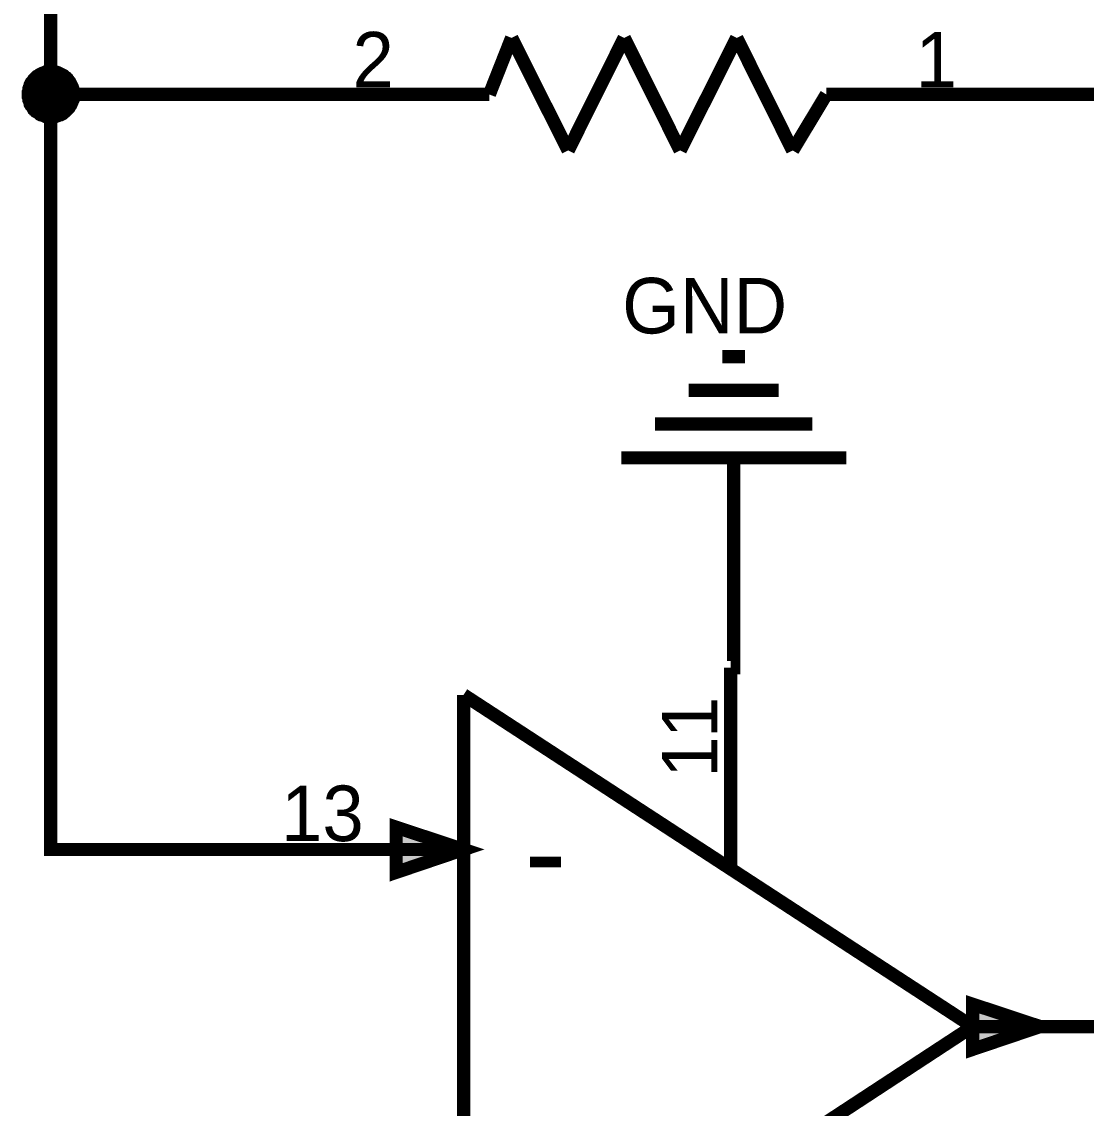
# Model space of a CAD drawing. Header units: millimetres. Extents: x 0 to 800, y 0 to 567.
# Drawn here: x 216.52 to 240.57, y 235.16 to 259.7 of the extents above; entities that cross this region are included whole.
import ezdxf

# ---------------------------------------------------------------- set-up
doc = ezdxf.new("R2010")
doc.units = ezdxf.units.MM
doc.layers.add('Sheet', color=255, linetype='Continuous')

msp = doc.modelspace()

# ---------------------------------------------------------------- linework, layer by layer
at = {"layer": 'Sheet'}
for points, const_width in [([(225.045, 313.392), (225.045, 308.935), (217.172, 308.935), (217.172, 308.857), (217.172, 258.056), (217.172, 241), (222.01, 241)], 0.3), ([(227.587, 259.333), (227.083, 258.056)], 0.3), ([(228.864, 256.791), (227.587, 259.333)], 0.3), ([(230.13, 259.333), (228.864, 256.791)], 0.3), ([(231.395, 256.791), (230.13, 259.333)], 0.3), ([(232.672, 259.333), (231.395, 256.791)], 0.3), ([(233.937, 256.791), (232.672, 259.333)], 0.3), ([(216.668, 258.056), (216.668, 258.079), (216.668, 258.112), (216.679, 258.135), (216.679, 258.157), (216.679, 258.179), (216.69, 258.213), (216.701, 258.235), (216.712, 258.258), (216.712, 258.28), (216.724, 258.303), (216.735, 258.325), (216.757, 258.347), (216.768, 258.359), (216.78, 258.381), (216.802, 258.403), (216.813, 258.415), (216.836, 258.437), (216.847, 258.448), (216.869, 258.471), (216.892, 258.482), (216.914, 258.493), (216.925, 258.504), (216.948, 258.515), (216.97, 258.527), (216.992, 258.538), (217.026, 258.549), (217.048, 258.56), (217.071, 258.56), (217.093, 258.56), (217.116, 258.571), (217.149, 258.571), (217.172, 258.571)], 0.3), ([(216.668, 258.056), (216.668, 258.079), (216.668, 258.112), (216.679, 258.135), (216.679, 258.157), (216.679, 258.179), (216.69, 258.213), (216.701, 258.235), (216.712, 258.258), (216.712, 258.28), (216.724, 258.303), (216.735, 258.325), (216.757, 258.347), (216.768, 258.359), (216.78, 258.381), (216.802, 258.403), (216.813, 258.415), (216.836, 258.437), (216.847, 258.448), (216.869, 258.471), (216.892, 258.482), (216.914, 258.493), (216.925, 258.504), (216.948, 258.515), (216.97, 258.527), (216.992, 258.538), (217.026, 258.549), (217.048, 258.56), (217.071, 258.56), (217.093, 258.56), (217.116, 258.571), (217.149, 258.571), (217.172, 258.571)], 0.3), ([(216.668, 258.056), (216.668, 258.079), (216.668, 258.112), (216.679, 258.135), (216.679, 258.157), (216.679, 258.179), (216.69, 258.213), (216.701, 258.235), (216.712, 258.258), (216.712, 258.28), (216.724, 258.303), (216.735, 258.325), (216.757, 258.347), (216.768, 258.359), (216.78, 258.381), (216.802, 258.403), (216.813, 258.415), (216.836, 258.437), (216.847, 258.448), (216.869, 258.471), (216.892, 258.482), (216.914, 258.493), (216.925, 258.504), (216.948, 258.515), (216.97, 258.527), (216.992, 258.538), (217.026, 258.549), (217.048, 258.56), (217.071, 258.56), (217.093, 258.56), (217.116, 258.571), (217.149, 258.571), (217.172, 258.571)], 0.3), ([(216.668, 258.056), (216.668, 258.079), (216.668, 258.112), (216.679, 258.135), (216.679, 258.157), (216.679, 258.179), (216.69, 258.213), (216.701, 258.235), (216.712, 258.258), (216.712, 258.28), (216.724, 258.303), (216.735, 258.325), (216.757, 258.347), (216.768, 258.359), (216.78, 258.381), (216.802, 258.403), (216.813, 258.415), (216.836, 258.437), (216.847, 258.448), (216.869, 258.471), (216.892, 258.482), (216.914, 258.493), (216.925, 258.504), (216.948, 258.515), (216.97, 258.527), (216.992, 258.538), (217.026, 258.549), (217.048, 258.56), (217.071, 258.56), (217.093, 258.56), (217.116, 258.571), (217.149, 258.571), (217.172, 258.571)], 0.3), ([(217.172, 258.571), (217.172, 258.571)], 0.3), ([(217.172, 258.571), (217.194, 258.571), (217.228, 258.571), (217.25, 258.56), (217.272, 258.56), (217.295, 258.56), (217.328, 258.549), (217.351, 258.538), (217.373, 258.527), (217.396, 258.515), (217.418, 258.504), (217.44, 258.493), (217.463, 258.482), (217.474, 258.471), (217.496, 258.448), (217.519, 258.437), (217.53, 258.415), (217.552, 258.403), (217.564, 258.381), (217.586, 258.359), (217.597, 258.347), (217.608, 258.325), (217.62, 258.303), (217.631, 258.28), (217.642, 258.258), (217.653, 258.235), (217.664, 258.213), (217.676, 258.179), (217.676, 258.157), (217.676, 258.135), (217.687, 258.112), (217.687, 258.079), (217.687, 258.056)], 0.3), ([(217.172, 258.571), (217.172, 258.571)], 0.3), ([(217.172, 258.571), (217.194, 258.571), (217.228, 258.571), (217.25, 258.56), (217.272, 258.56), (217.295, 258.56), (217.328, 258.549), (217.351, 258.538), (217.373, 258.527), (217.396, 258.515), (217.418, 258.504), (217.44, 258.493), (217.463, 258.482), (217.474, 258.471), (217.496, 258.448), (217.519, 258.437), (217.53, 258.415), (217.552, 258.403), (217.564, 258.381), (217.586, 258.359), (217.597, 258.347), (217.608, 258.325), (217.62, 258.303), (217.631, 258.28), (217.642, 258.258), (217.653, 258.235), (217.664, 258.213), (217.676, 258.179), (217.676, 258.157), (217.676, 258.135), (217.687, 258.112), (217.687, 258.079), (217.687, 258.056)], 0.3), ([(217.172, 258.571), (217.172, 258.571)], 0.3), ([(217.172, 258.571), (217.194, 258.571), (217.228, 258.571), (217.25, 258.56), (217.272, 258.56), (217.295, 258.56), (217.328, 258.549), (217.351, 258.538), (217.373, 258.527), (217.396, 258.515), (217.418, 258.504), (217.44, 258.493), (217.463, 258.482), (217.474, 258.471), (217.496, 258.448), (217.519, 258.437), (217.53, 258.415), (217.552, 258.403), (217.564, 258.381), (217.586, 258.359), (217.597, 258.347), (217.608, 258.325), (217.62, 258.303), (217.631, 258.28), (217.642, 258.258), (217.653, 258.235), (217.664, 258.213), (217.676, 258.179), (217.676, 258.157), (217.676, 258.135), (217.687, 258.112), (217.687, 258.079), (217.687, 258.056)], 0.3), ([(217.172, 258.571), (217.172, 258.571)], 0.3), ([(217.172, 258.571), (217.194, 258.571), (217.228, 258.571), (217.25, 258.56), (217.272, 258.56), (217.295, 258.56), (217.328, 258.549), (217.351, 258.538), (217.373, 258.527), (217.396, 258.515), (217.418, 258.504), (217.44, 258.493), (217.463, 258.482), (217.474, 258.471), (217.496, 258.448), (217.519, 258.437), (217.53, 258.415), (217.552, 258.403), (217.564, 258.381), (217.586, 258.359), (217.597, 258.347), (217.608, 258.325), (217.62, 258.303), (217.631, 258.28), (217.642, 258.258), (217.653, 258.235), (217.664, 258.213), (217.676, 258.179), (217.676, 258.157), (217.676, 258.135), (217.687, 258.112), (217.687, 258.079), (217.687, 258.056)], 0.3), ([(216.668, 258.056), (216.668, 258.079), (216.668, 258.112), (216.679, 258.135), (216.679, 258.157), (216.679, 258.179), (216.69, 258.213), (216.701, 258.235), (216.712, 258.258), (216.712, 258.28), (216.724, 258.303), (216.735, 258.325), (216.757, 258.347), (216.768, 258.359), (216.78, 258.381), (216.802, 258.403), (216.813, 258.415), (216.836, 258.437), (216.847, 258.448), (216.869, 258.471), (216.892, 258.482), (216.914, 258.493), (216.925, 258.504), (216.948, 258.515), (216.97, 258.527), (216.992, 258.538), (217.026, 258.549), (217.048, 258.56), (217.071, 258.56), (217.093, 258.56), (217.116, 258.571), (217.149, 258.571), (217.172, 258.571)], 0.0991), ([(216.668, 258.056), (216.668, 258.079), (216.668, 258.112), (216.679, 258.135), (216.679, 258.157), (216.679, 258.179), (216.69, 258.213), (216.701, 258.235), (216.712, 258.258), (216.712, 258.28), (216.724, 258.303), (216.735, 258.325), (216.757, 258.347), (216.768, 258.359), (216.78, 258.381), (216.802, 258.403), (216.813, 258.415), (216.836, 258.437), (216.847, 258.448), (216.869, 258.471), (216.892, 258.482), (216.914, 258.493), (216.925, 258.504), (216.948, 258.515), (216.97, 258.527), (216.992, 258.538), (217.026, 258.549), (217.048, 258.56), (217.071, 258.56), (217.093, 258.56), (217.116, 258.571), (217.149, 258.571), (217.172, 258.571)], 0.0991), ([(216.668, 258.056), (216.668, 258.079), (216.668, 258.112), (216.679, 258.135), (216.679, 258.157), (216.679, 258.179), (216.69, 258.213), (216.701, 258.235), (216.712, 258.258), (216.712, 258.28), (216.724, 258.303), (216.735, 258.325), (216.757, 258.347), (216.768, 258.359), (216.78, 258.381), (216.802, 258.403), (216.813, 258.415), (216.836, 258.437), (216.847, 258.448), (216.869, 258.471), (216.892, 258.482), (216.914, 258.493), (216.925, 258.504), (216.948, 258.515), (216.97, 258.527), (216.992, 258.538), (217.026, 258.549), (217.048, 258.56), (217.071, 258.56), (217.093, 258.56), (217.116, 258.571), (217.149, 258.571), (217.172, 258.571)], 0.0991), ([(216.668, 258.056), (216.668, 258.079), (216.668, 258.112), (216.679, 258.135), (216.679, 258.157), (216.679, 258.179), (216.69, 258.213), (216.701, 258.235), (216.712, 258.258), (216.712, 258.28), (216.724, 258.303), (216.735, 258.325), (216.757, 258.347), (216.768, 258.359), (216.78, 258.381), (216.802, 258.403), (216.813, 258.415), (216.836, 258.437), (216.847, 258.448), (216.869, 258.471), (216.892, 258.482), (216.914, 258.493), (216.925, 258.504), (216.948, 258.515), (216.97, 258.527), (216.992, 258.538), (217.026, 258.549), (217.048, 258.56), (217.071, 258.56), (217.093, 258.56), (217.116, 258.571), (217.149, 258.571), (217.172, 258.571)], 0.0991), ([(217.172, 258.571), (217.172, 258.571)], 0.0991), ([(217.172, 258.571), (217.194, 258.571), (217.228, 258.571), (217.25, 258.56), (217.272, 258.56), (217.295, 258.56), (217.328, 258.549), (217.351, 258.538), (217.373, 258.527), (217.396, 258.515), (217.418, 258.504), (217.44, 258.493), (217.463, 258.482), (217.474, 258.471), (217.496, 258.448), (217.519, 258.437), (217.53, 258.415), (217.552, 258.403), (217.564, 258.381), (217.586, 258.359), (217.597, 258.347), (217.608, 258.325), (217.62, 258.303), (217.631, 258.28), (217.642, 258.258), (217.653, 258.235), (217.664, 258.213), (217.676, 258.179), (217.676, 258.157), (217.676, 258.135), (217.687, 258.112), (217.687, 258.079), (217.687, 258.056)], 0.0991), ([(217.172, 258.571), (217.172, 258.571)], 0.0991), ([(217.172, 258.571), (217.194, 258.571), (217.228, 258.571), (217.25, 258.56), (217.272, 258.56), (217.295, 258.56), (217.328, 258.549), (217.351, 258.538), (217.373, 258.527), (217.396, 258.515), (217.418, 258.504), (217.44, 258.493), (217.463, 258.482), (217.474, 258.471), (217.496, 258.448), (217.519, 258.437), (217.53, 258.415), (217.552, 258.403), (217.564, 258.381), (217.586, 258.359), (217.597, 258.347), (217.608, 258.325), (217.62, 258.303), (217.631, 258.28), (217.642, 258.258), (217.653, 258.235), (217.664, 258.213), (217.676, 258.179), (217.676, 258.157), (217.676, 258.135), (217.687, 258.112), (217.687, 258.079), (217.687, 258.056)], 0.0991), ([(217.172, 258.571), (217.172, 258.571)], 0.0991), ([(217.172, 258.571), (217.194, 258.571), (217.228, 258.571), (217.25, 258.56), (217.272, 258.56), (217.295, 258.56), (217.328, 258.549), (217.351, 258.538), (217.373, 258.527), (217.396, 258.515), (217.418, 258.504), (217.44, 258.493), (217.463, 258.482), (217.474, 258.471), (217.496, 258.448), (217.519, 258.437), (217.53, 258.415), (217.552, 258.403), (217.564, 258.381), (217.586, 258.359), (217.597, 258.347), (217.608, 258.325), (217.62, 258.303), (217.631, 258.28), (217.642, 258.258), (217.653, 258.235), (217.664, 258.213), (217.676, 258.179), (217.676, 258.157), (217.676, 258.135), (217.687, 258.112), (217.687, 258.079), (217.687, 258.056)], 0.0991), ([(217.172, 258.571), (217.172, 258.571)], 0.0991), ([(217.172, 258.571), (217.194, 258.571), (217.228, 258.571), (217.25, 258.56), (217.272, 258.56), (217.295, 258.56), (217.328, 258.549), (217.351, 258.538), (217.373, 258.527), (217.396, 258.515), (217.418, 258.504), (217.44, 258.493), (217.463, 258.482), (217.474, 258.471), (217.496, 258.448), (217.519, 258.437), (217.53, 258.415), (217.552, 258.403), (217.564, 258.381), (217.586, 258.359), (217.597, 258.347), (217.608, 258.325), (217.62, 258.303), (217.631, 258.28), (217.642, 258.258), (217.653, 258.235), (217.664, 258.213), (217.676, 258.179), (217.676, 258.157), (217.676, 258.135), (217.687, 258.112), (217.687, 258.079), (217.687, 258.056)], 0.0991), ([(217.172, 257.552), (217.149, 257.552), (217.116, 257.552), (217.093, 257.563), (217.071, 257.563), (217.048, 257.563), (217.026, 257.575), (216.992, 257.586), (216.97, 257.597), (216.948, 257.597), (216.925, 257.608), (216.914, 257.619), (216.892, 257.642), (216.869, 257.653), (216.847, 257.664), (216.836, 257.687), (216.813, 257.698), (216.802, 257.72), (216.78, 257.731), (216.768, 257.754), (216.757, 257.776), (216.735, 257.799), (216.724, 257.81), (216.712, 257.832), (216.712, 257.855), (216.701, 257.877), (216.69, 257.911), (216.679, 257.933), (216.679, 257.955), (216.679, 257.978), (216.668, 258), (216.668, 258.034), (216.668, 258.056)], 0.3), ([(216.668, 258.056), (216.668, 258.056)], 0.3), ([(217.172, 257.552), (217.149, 257.552), (217.116, 257.552), (217.093, 257.563), (217.071, 257.563), (217.048, 257.563), (217.026, 257.575), (216.992, 257.586), (216.97, 257.597), (216.948, 257.597), (216.925, 257.608), (216.914, 257.619), (216.892, 257.642), (216.869, 257.653), (216.847, 257.664), (216.836, 257.687), (216.813, 257.698), (216.802, 257.72), (216.78, 257.731), (216.768, 257.754), (216.757, 257.776), (216.735, 257.799), (216.724, 257.81), (216.712, 257.832), (216.712, 257.855), (216.701, 257.877), (216.69, 257.911), (216.679, 257.933), (216.679, 257.955), (216.679, 257.978), (216.668, 258), (216.668, 258.034), (216.668, 258.056)], 0.3), ([(216.668, 258.056), (216.668, 258.056)], 0.3), ([(217.172, 257.552), (217.149, 257.552), (217.116, 257.552), (217.093, 257.563), (217.071, 257.563), (217.048, 257.563), (217.026, 257.575), (216.992, 257.586), (216.97, 257.597), (216.948, 257.597), (216.925, 257.608), (216.914, 257.619), (216.892, 257.642), (216.869, 257.653), (216.847, 257.664), (216.836, 257.687), (216.813, 257.698), (216.802, 257.72), (216.78, 257.731), (216.768, 257.754), (216.757, 257.776), (216.735, 257.799), (216.724, 257.81), (216.712, 257.832), (216.712, 257.855), (216.701, 257.877), (216.69, 257.911), (216.679, 257.933), (216.679, 257.955), (216.679, 257.978), (216.668, 258), (216.668, 258.034), (216.668, 258.056)], 0.3), ([(216.668, 258.056), (216.668, 258.056)], 0.3), ([(217.172, 257.552), (217.149, 257.552), (217.116, 257.552), (217.093, 257.563), (217.071, 257.563), (217.048, 257.563), (217.026, 257.575), (216.992, 257.586), (216.97, 257.597), (216.948, 257.597), (216.925, 257.608), (216.914, 257.619), (216.892, 257.642), (216.869, 257.653), (216.847, 257.664), (216.836, 257.687), (216.813, 257.698), (216.802, 257.72), (216.78, 257.731), (216.768, 257.754), (216.757, 257.776), (216.735, 257.799), (216.724, 257.81), (216.712, 257.832), (216.712, 257.855), (216.701, 257.877), (216.69, 257.911), (216.679, 257.933), (216.679, 257.955), (216.679, 257.978), (216.668, 258), (216.668, 258.034), (216.668, 258.056)], 0.3), ([(216.668, 258.056), (216.668, 258.056)], 0.3), ([(217.172, 258.056), (221.999, 258.056)], 0.3), ([(217.687, 258.056), (217.687, 258.034), (217.687, 258), (217.676, 257.978), (217.676, 257.955), (217.676, 257.933), (217.664, 257.911), (217.653, 257.877), (217.642, 257.855), (217.631, 257.832), (217.62, 257.81), (217.608, 257.799), (217.597, 257.776), (217.586, 257.754), (217.564, 257.731), (217.552, 257.72), (217.53, 257.698), (217.519, 257.687), (217.496, 257.664), (217.474, 257.653), (217.463, 257.642), (217.44, 257.619), (217.418, 257.608), (217.396, 257.597), (217.373, 257.597), (217.351, 257.586), (217.328, 257.575), (217.295, 257.563), (217.272, 257.563), (217.25, 257.563), (217.228, 257.552), (217.194, 257.552), (217.172, 257.552)], 0.3), ([(217.687, 258.056), (217.687, 258.034), (217.687, 258), (217.676, 257.978), (217.676, 257.955), (217.676, 257.933), (217.664, 257.911), (217.653, 257.877), (217.642, 257.855), (217.631, 257.832), (217.62, 257.81), (217.608, 257.799), (217.597, 257.776), (217.586, 257.754), (217.564, 257.731), (217.552, 257.72), (217.53, 257.698), (217.519, 257.687), (217.496, 257.664), (217.474, 257.653), (217.463, 257.642), (217.44, 257.619), (217.418, 257.608), (217.396, 257.597), (217.373, 257.597), (217.351, 257.586), (217.328, 257.575), (217.295, 257.563), (217.272, 257.563), (217.25, 257.563), (217.228, 257.552), (217.194, 257.552), (217.172, 257.552)], 0.3), ([(217.687, 258.056), (217.687, 258.034), (217.687, 258), (217.676, 257.978), (217.676, 257.955), (217.676, 257.933), (217.664, 257.911), (217.653, 257.877), (217.642, 257.855), (217.631, 257.832), (217.62, 257.81), (217.608, 257.799), (217.597, 257.776), (217.586, 257.754), (217.564, 257.731), (217.552, 257.72), (217.53, 257.698), (217.519, 257.687), (217.496, 257.664), (217.474, 257.653), (217.463, 257.642), (217.44, 257.619), (217.418, 257.608), (217.396, 257.597), (217.373, 257.597), (217.351, 257.586), (217.328, 257.575), (217.295, 257.563), (217.272, 257.563), (217.25, 257.563), (217.228, 257.552), (217.194, 257.552), (217.172, 257.552)], 0.3), ([(217.687, 258.056), (217.687, 258.034), (217.687, 258), (217.676, 257.978), (217.676, 257.955), (217.676, 257.933), (217.664, 257.911), (217.653, 257.877), (217.642, 257.855), (217.631, 257.832), (217.62, 257.81), (217.608, 257.799), (217.597, 257.776), (217.586, 257.754), (217.564, 257.731), (217.552, 257.72), (217.53, 257.698), (217.519, 257.687), (217.496, 257.664), (217.474, 257.653), (217.463, 257.642), (217.44, 257.619), (217.418, 257.608), (217.396, 257.597), (217.373, 257.597), (217.351, 257.586), (217.328, 257.575), (217.295, 257.563), (217.272, 257.563), (217.25, 257.563), (217.228, 257.552), (217.194, 257.552), (217.172, 257.552)], 0.3), ([(217.687, 258.056), (217.687, 258.056), (217.687, 258.056), (217.687, 258.056), (217.687, 258.056), (217.687, 258.056), (217.687, 258.056), (217.687, 258.056), (217.687, 258.056), (217.687, 258.056), (217.687, 258.056), (217.687, 258.056), (217.687, 258.056), (217.687, 258.056), (217.687, 258.056), (217.687, 258.056), (217.687, 258.056), (217.687, 258.056), (217.687, 258.056), (217.687, 258.056), (217.687, 258.056), (217.687, 258.056), (217.687, 258.056), (217.687, 258.056), (217.687, 258.056), (217.687, 258.056), (217.687, 258.056), (217.687, 258.056), (217.687, 258.056), (217.687, 258.056), (217.687, 258.056), (217.687, 258.056), (217.687, 258.056)], 0.3), ([(217.687, 258.056), (217.687, 258.056)], 0.3), ([(217.687, 258.056), (217.687, 258.056), (217.687, 258.056), (217.687, 258.056), (217.687, 258.056), (217.687, 258.056), (217.687, 258.056), (217.687, 258.056), (217.687, 258.056), (217.687, 258.056), (217.687, 258.056), (217.687, 258.056), (217.687, 258.056), (217.687, 258.056), (217.687, 258.056), (217.687, 258.056), (217.687, 258.056), (217.687, 258.056), (217.687, 258.056), (217.687, 258.056), (217.687, 258.056), (217.687, 258.056), (217.687, 258.056), (217.687, 258.056), (217.687, 258.056), (217.687, 258.056), (217.687, 258.056), (217.687, 258.056), (217.687, 258.056), (217.687, 258.056), (217.687, 258.056), (217.687, 258.056), (217.687, 258.056)], 0.3), ([(217.687, 258.056), (217.687, 258.056)], 0.3), ([(217.687, 258.056), (217.687, 258.056), (217.687, 258.056), (217.687, 258.056), (217.687, 258.056), (217.687, 258.056), (217.687, 258.056), (217.687, 258.056), (217.687, 258.056), (217.687, 258.056), (217.687, 258.056), (217.687, 258.056), (217.687, 258.056), (217.687, 258.056), (217.687, 258.056), (217.687, 258.056), (217.687, 258.056), (217.687, 258.056), (217.687, 258.056), (217.687, 258.056), (217.687, 258.056), (217.687, 258.056), (217.687, 258.056), (217.687, 258.056), (217.687, 258.056), (217.687, 258.056), (217.687, 258.056), (217.687, 258.056), (217.687, 258.056), (217.687, 258.056), (217.687, 258.056), (217.687, 258.056), (217.687, 258.056)], 0.3), ([(217.687, 258.056), (217.687, 258.056)], 0.3), ([(217.687, 258.056), (217.687, 258.056), (217.687, 258.056), (217.687, 258.056), (217.687, 258.056), (217.687, 258.056), (217.687, 258.056), (217.687, 258.056), (217.687, 258.056), (217.687, 258.056), (217.687, 258.056), (217.687, 258.056), (217.687, 258.056), (217.687, 258.056), (217.687, 258.056), (217.687, 258.056), (217.687, 258.056), (217.687, 258.056), (217.687, 258.056), (217.687, 258.056), (217.687, 258.056), (217.687, 258.056), (217.687, 258.056), (217.687, 258.056), (217.687, 258.056), (217.687, 258.056), (217.687, 258.056), (217.687, 258.056), (217.687, 258.056), (217.687, 258.056), (217.687, 258.056), (217.687, 258.056), (217.687, 258.056)], 0.3), ([(217.687, 258.056), (217.687, 258.056)], 0.3), ([(227.083, 258.056), (221.999, 258.056)], 0.3), ([(227.083, 258.056), (226.322, 258.056)], 0.3), ([(234.699, 258.056), (233.937, 256.791)], 0.3), ([(234.699, 258.056), (239.784, 258.056)], 0.3), ([(234.699, 258.056), (235.461, 258.056)], 0.3), ([(248.105, 237.136), (248.105, 258.056), (239.784, 258.056)], 0.3), ([(217.172, 257.552), (217.149, 257.552), (217.116, 257.552), (217.093, 257.563), (217.071, 257.563), (217.048, 257.563), (217.026, 257.575), (216.992, 257.586), (216.97, 257.597), (216.948, 257.597), (216.925, 257.608), (216.914, 257.619), (216.892, 257.642), (216.869, 257.653), (216.847, 257.664), (216.836, 257.687), (216.813, 257.698), (216.802, 257.72), (216.78, 257.731), (216.768, 257.754), (216.757, 257.776), (216.735, 257.799), (216.724, 257.81), (216.712, 257.832), (216.712, 257.855), (216.701, 257.877), (216.69, 257.911), (216.679, 257.933), (216.679, 257.955), (216.679, 257.978), (216.668, 258), (216.668, 258.034), (216.668, 258.056)], 0.0991), ([(216.668, 258.056), (216.668, 258.056)], 0.0991), ([(217.172, 257.552), (217.149, 257.552), (217.116, 257.552), (217.093, 257.563), (217.071, 257.563), (217.048, 257.563), (217.026, 257.575), (216.992, 257.586), (216.97, 257.597), (216.948, 257.597), (216.925, 257.608), (216.914, 257.619), (216.892, 257.642), (216.869, 257.653), (216.847, 257.664), (216.836, 257.687), (216.813, 257.698), (216.802, 257.72), (216.78, 257.731), (216.768, 257.754), (216.757, 257.776), (216.735, 257.799), (216.724, 257.81), (216.712, 257.832), (216.712, 257.855), (216.701, 257.877), (216.69, 257.911), (216.679, 257.933), (216.679, 257.955), (216.679, 257.978), (216.668, 258), (216.668, 258.034), (216.668, 258.056)], 0.0991), ([(216.668, 258.056), (216.668, 258.056)], 0.0991), ([(217.172, 257.552), (217.149, 257.552), (217.116, 257.552), (217.093, 257.563), (217.071, 257.563), (217.048, 257.563), (217.026, 257.575), (216.992, 257.586), (216.97, 257.597), (216.948, 257.597), (216.925, 257.608), (216.914, 257.619), (216.892, 257.642), (216.869, 257.653), (216.847, 257.664), (216.836, 257.687), (216.813, 257.698), (216.802, 257.72), (216.78, 257.731), (216.768, 257.754), (216.757, 257.776), (216.735, 257.799), (216.724, 257.81), (216.712, 257.832), (216.712, 257.855), (216.701, 257.877), (216.69, 257.911), (216.679, 257.933), (216.679, 257.955), (216.679, 257.978), (216.668, 258), (216.668, 258.034), (216.668, 258.056)], 0.0991), ([(216.668, 258.056), (216.668, 258.056)], 0.0991), ([(217.172, 257.552), (217.149, 257.552), (217.116, 257.552), (217.093, 257.563), (217.071, 257.563), (217.048, 257.563), (217.026, 257.575), (216.992, 257.586), (216.97, 257.597), (216.948, 257.597), (216.925, 257.608), (216.914, 257.619), (216.892, 257.642), (216.869, 257.653), (216.847, 257.664), (216.836, 257.687), (216.813, 257.698), (216.802, 257.72), (216.78, 257.731), (216.768, 257.754), (216.757, 257.776), (216.735, 257.799), (216.724, 257.81), (216.712, 257.832), (216.712, 257.855), (216.701, 257.877), (216.69, 257.911), (216.679, 257.933), (216.679, 257.955), (216.679, 257.978), (216.668, 258), (216.668, 258.034), (216.668, 258.056)], 0.0991), ([(216.668, 258.056), (216.668, 258.056)], 0.0991), ([(217.687, 258.056), (217.687, 258.034), (217.687, 258), (217.676, 257.978), (217.676, 257.955), (217.676, 257.933), (217.664, 257.911), (217.653, 257.877), (217.642, 257.855), (217.631, 257.832), (217.62, 257.81), (217.608, 257.799), (217.597, 257.776), (217.586, 257.754), (217.564, 257.731), (217.552, 257.72), (217.53, 257.698), (217.519, 257.687), (217.496, 257.664), (217.474, 257.653), (217.463, 257.642), (217.44, 257.619), (217.418, 257.608), (217.396, 257.597), (217.373, 257.597), (217.351, 257.586), (217.328, 257.575), (217.295, 257.563), (217.272, 257.563), (217.25, 257.563), (217.228, 257.552), (217.194, 257.552), (217.172, 257.552)], 0.0991), ([(217.687, 258.056), (217.687, 258.034), (217.687, 258), (217.676, 257.978), (217.676, 257.955), (217.676, 257.933), (217.664, 257.911), (217.653, 257.877), (217.642, 257.855), (217.631, 257.832), (217.62, 257.81), (217.608, 257.799), (217.597, 257.776), (217.586, 257.754), (217.564, 257.731), (217.552, 257.72), (217.53, 257.698), (217.519, 257.687), (217.496, 257.664), (217.474, 257.653), (217.463, 257.642), (217.44, 257.619), (217.418, 257.608), (217.396, 257.597), (217.373, 257.597), (217.351, 257.586), (217.328, 257.575), (217.295, 257.563), (217.272, 257.563), (217.25, 257.563), (217.228, 257.552), (217.194, 257.552), (217.172, 257.552)], 0.0991), ([(217.687, 258.056), (217.687, 258.034), (217.687, 258), (217.676, 257.978), (217.676, 257.955), (217.676, 257.933), (217.664, 257.911), (217.653, 257.877), (217.642, 257.855), (217.631, 257.832), (217.62, 257.81), (217.608, 257.799), (217.597, 257.776), (217.586, 257.754), (217.564, 257.731), (217.552, 257.72), (217.53, 257.698), (217.519, 257.687), (217.496, 257.664), (217.474, 257.653), (217.463, 257.642), (217.44, 257.619), (217.418, 257.608), (217.396, 257.597), (217.373, 257.597), (217.351, 257.586), (217.328, 257.575), (217.295, 257.563), (217.272, 257.563), (217.25, 257.563), (217.228, 257.552), (217.194, 257.552), (217.172, 257.552)], 0.0991), ([(217.687, 258.056), (217.687, 258.034), (217.687, 258), (217.676, 257.978), (217.676, 257.955), (217.676, 257.933), (217.664, 257.911), (217.653, 257.877), (217.642, 257.855), (217.631, 257.832), (217.62, 257.81), (217.608, 257.799), (217.597, 257.776), (217.586, 257.754), (217.564, 257.731), (217.552, 257.72), (217.53, 257.698), (217.519, 257.687), (217.496, 257.664), (217.474, 257.653), (217.463, 257.642), (217.44, 257.619), (217.418, 257.608), (217.396, 257.597), (217.373, 257.597), (217.351, 257.586), (217.328, 257.575), (217.295, 257.563), (217.272, 257.563), (217.25, 257.563), (217.228, 257.552), (217.194, 257.552), (217.172, 257.552)], 0.0991), ([(217.687, 258.056), (217.687, 258.056), (217.687, 258.056), (217.687, 258.056), (217.687, 258.056), (217.687, 258.056), (217.687, 258.056), (217.687, 258.056), (217.687, 258.056), (217.687, 258.056), (217.687, 258.056), (217.687, 258.056), (217.687, 258.056), (217.687, 258.056), (217.687, 258.056), (217.687, 258.056), (217.687, 258.056), (217.687, 258.056), (217.687, 258.056), (217.687, 258.056), (217.687, 258.056), (217.687, 258.056), (217.687, 258.056), (217.687, 258.056), (217.687, 258.056), (217.687, 258.056), (217.687, 258.056), (217.687, 258.056), (217.687, 258.056), (217.687, 258.056), (217.687, 258.056), (217.687, 258.056), (217.687, 258.056)], 0.0991), ([(217.687, 258.056), (217.687, 258.056)], 0.0991), ([(217.687, 258.056), (217.687, 258.056), (217.687, 258.056), (217.687, 258.056), (217.687, 258.056), (217.687, 258.056), (217.687, 258.056), (217.687, 258.056), (217.687, 258.056), (217.687, 258.056), (217.687, 258.056), (217.687, 258.056), (217.687, 258.056), (217.687, 258.056), (217.687, 258.056), (217.687, 258.056), (217.687, 258.056), (217.687, 258.056), (217.687, 258.056), (217.687, 258.056), (217.687, 258.056), (217.687, 258.056), (217.687, 258.056), (217.687, 258.056), (217.687, 258.056), (217.687, 258.056), (217.687, 258.056), (217.687, 258.056), (217.687, 258.056), (217.687, 258.056), (217.687, 258.056), (217.687, 258.056), (217.687, 258.056)], 0.0991), ([(217.687, 258.056), (217.687, 258.056)], 0.0991), ([(217.687, 258.056), (217.687, 258.056), (217.687, 258.056), (217.687, 258.056), (217.687, 258.056), (217.687, 258.056), (217.687, 258.056), (217.687, 258.056), (217.687, 258.056), (217.687, 258.056), (217.687, 258.056), (217.687, 258.056), (217.687, 258.056), (217.687, 258.056), (217.687, 258.056), (217.687, 258.056), (217.687, 258.056), (217.687, 258.056), (217.687, 258.056), (217.687, 258.056), (217.687, 258.056), (217.687, 258.056), (217.687, 258.056), (217.687, 258.056), (217.687, 258.056), (217.687, 258.056), (217.687, 258.056), (217.687, 258.056), (217.687, 258.056), (217.687, 258.056), (217.687, 258.056), (217.687, 258.056), (217.687, 258.056)], 0.0991), ([(217.687, 258.056), (217.687, 258.056)], 0.0991), ([(217.687, 258.056), (217.687, 258.056), (217.687, 258.056), (217.687, 258.056), (217.687, 258.056), (217.687, 258.056), (217.687, 258.056), (217.687, 258.056), (217.687, 258.056), (217.687, 258.056), (217.687, 258.056), (217.687, 258.056), (217.687, 258.056), (217.687, 258.056), (217.687, 258.056), (217.687, 258.056), (217.687, 258.056), (217.687, 258.056), (217.687, 258.056), (217.687, 258.056), (217.687, 258.056), (217.687, 258.056), (217.687, 258.056), (217.687, 258.056), (217.687, 258.056), (217.687, 258.056), (217.687, 258.056), (217.687, 258.056), (217.687, 258.056), (217.687, 258.056), (217.687, 258.056), (217.687, 258.056), (217.687, 258.056)], 0.0991), ([(217.687, 258.056), (217.687, 258.056)], 0.0991), ([(232.347, 252.132), (232.862, 252.132)], 0.3), ([(231.585, 251.37), (233.624, 251.37)], 0.3), ([(230.824, 250.609), (234.385, 250.609)], 0.3), ([(230.062, 249.847), (235.147, 249.847)], 0.3), ([(232.605, 247.305), (232.605, 249.847)], 0.3), ([(232.537, 245.11), (232.605, 245.11), (232.605, 247.305)], 0.3), ([(232.537, 240.608), (232.537, 245.11)], 0.3), ([(238.003, 237.001), (226.501, 244.494)], 0.3), ([(226.501, 244.494), (226.501, 229.498)], 0.3), ([(226.501, 241), (222.01, 241)], 0.3), ([(226.546, 229.498), (238.003, 237.001)], 0.3), ([(238.003, 237.001), (242.505, 237.001)], 0.3)]:
    msp.add_lwpolyline(points, dxfattribs=dict(at, const_width=const_width))
at = {"layer": 'Sheet', "const_width": 0.508}
msp.add_lwpolyline([(216.916, 258.064, 1), (217.424, 258.064, 1)], format="xyb", close=True, dxfattribs=at)
at = {"layer": 'Sheet'}
for points, const_width in [([(224.978, 241.503), (226.501, 241), (224.978, 240.484), (224.978, 241.503)], 0.3), ([(224.978, 241.503), (226.501, 241), (224.978, 240.484), (224.978, 241.503)], 0.0991), ([(239.526, 237.001), (238.003, 237.505), (238.003, 236.486), (239.526, 237.001)], 0.3), ([(239.526, 237.001), (238.003, 237.505), (238.003, 236.486), (239.526, 237.001)], 0.0991)]:
    msp.add_lwpolyline(points, close=True, dxfattribs=dict(at, const_width=const_width))
for points in [[(224.927, 240.423), (226.657, 241), (224.927, 241.577)], [(237.951, 236.423), (239.681, 237), (237.951, 237.577)]]:
    msp.add_solid(points, dxfattribs=at)

# ---------------------------------------------------------------- texts
for s, height, p in [('2', 1.254, (223.992, 258.213)), ('1', 1.254, (236.715, 258.213)), ('GND', 1.2543, (230.085, 252.658)), ('13', 1.2543, (222.379, 241.19))]:
    msp.add_text(s, height=height, dxfattribs=at).set_placement(p)
for s, height, rotation, p in [('1', 1.254, 90, (232.235, 243.519)), ('1', 1.254, 90, (232.235, 242.623)), ('-', 2.15, 180, (228.83, 241.548))]:
    msp.add_text(s, height=height, rotation=rotation, dxfattribs=at).set_placement(p)

doc.saveas('drawing.dxf')
